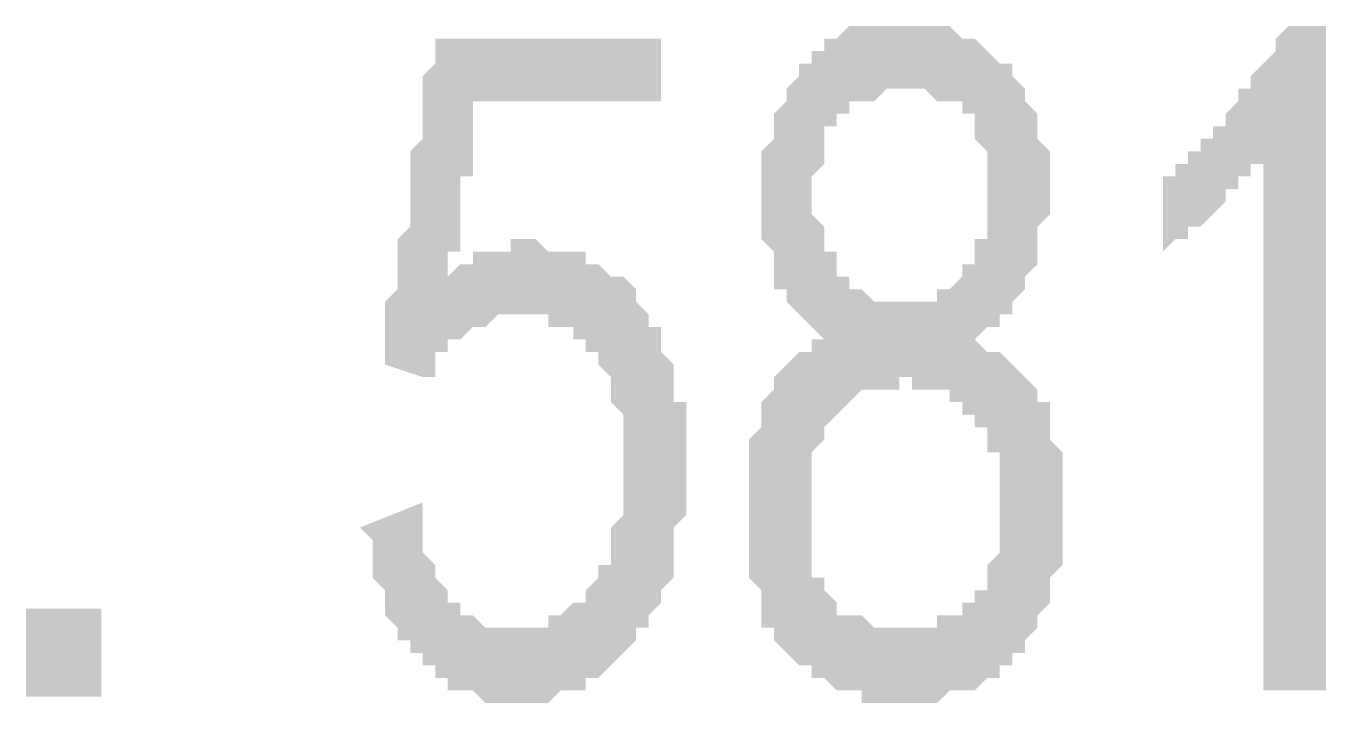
# Model space of a CAD drawing. Header units: millimetres. Extents: x 6156 to 7119, y 3162 to 3647.
# Drawn here: x 7045.82 to 7052.4, y 3540.48 to 3543.91 of the extents above; entities that cross this region are included whole.
import ezdxf

# ---------------------------------------------------------------- set-up
doc = ezdxf.new("R2010")
doc.units = ezdxf.units.MM
doc.layers.add('图层1', color=7, linetype='Continuous')

msp = doc.modelspace()

# ---------------------------------------------------------------- hatches: boundary and pattern name
at = {"layer": '图层1', "transparency": 33554559}
h = msp.add_hatch(color=256, dxfattribs=at)
h.paths.add_polyline_path([(7049.4769, 3541.4994), (7049.4769, 3541.5629), (7049.4769, 3541.6264), (7049.4769, 3541.6264), (7049.4769, 3541.6899), (7049.4769, 3541.7534), (7049.4769, 3541.8169), (7049.4769, 3541.8169), (7049.5404, 3541.8804), (7049.5404, 3541.9439), (7049.5404, 3542.0074), (7049.5404, 3542.0074), (7049.6039, 3542.0709), (7049.6039, 3542.0709), (7049.6039, 3542.1344), (7049.6674, 3542.1979), (7049.6674, 3542.1979), (7049.7309, 3542.2614), (7049.7309, 3542.2614), (7049.7944, 3542.2614), (7049.7944, 3542.3249), (7049.8579, 3542.3249), (7049.7944, 3542.3884), (7049.7944, 3542.3884), (7049.7309, 3542.4519), (7049.7309, 3542.4519), (7049.6674, 3542.5154), (7049.6674, 3542.5154), (7049.6674, 3542.5789), (7049.6039, 3542.5789), (7049.6039, 3542.6423), (7049.6039, 3542.6423), (7049.6039, 3542.7058), (7049.6039, 3542.7693), (7049.6039, 3542.7693), (7049.5404, 3542.8328), (7049.5404, 3542.8963), (7049.5404, 3542.9598), (7049.5404, 3542.9598), (7049.5404, 3543.0233), (7049.5404, 3543.0868), (7049.5404, 3543.1503), (7049.5404, 3543.2138), (7049.5404, 3543.2138), (7049.5404, 3543.2773), (7049.6039, 3543.3408), (7049.6039, 3543.3408), (7049.6039, 3543.4043), (7049.6039, 3543.4678), (7049.6039, 3543.4678), (7049.6674, 3543.5313), (7049.6674, 3543.5948), (7049.6674, 3543.5948), (7049.7309, 3543.6583), (7049.7309, 3543.6583), (7049.7309, 3543.7218), (7049.7944, 3543.7218), (7049.7944, 3543.7853), (7049.8579, 3543.7853), (7049.8579, 3543.8488), (7049.9214, 3543.8488), (7049.9214, 3543.8488), (7049.9848, 3543.9123), (7049.9848, 3543.9123), (7049.9848, 3543.9123), (7050.0483, 3543.9123), (7050.1118, 3543.9123), (7050.1118, 3543.9123), (7050.1753, 3543.9123), (7050.1753, 3543.9123), (7050.2388, 3543.9123), (7050.2388, 3543.9123), (7050.3023, 3543.9123), (7050.3023, 3543.9123), (7050.3658, 3543.9123), (7050.4293, 3543.9123), (7050.4293, 3543.9123), (7050.4928, 3543.9123), (7050.4928, 3543.9123), (7050.4928, 3543.9123), (7050.5563, 3543.8488), (7050.5563, 3543.8488), (7050.6198, 3543.8488), (7050.6198, 3543.8488), (7050.6833, 3543.7853), (7050.6833, 3543.7853), (7050.7468, 3543.7218), (7050.7468, 3543.7218), (7050.8103, 3543.7218), (7050.8103, 3543.6583), (7050.8103, 3543.6583), (7050.8738, 3543.5948), (7050.8738, 3543.5313), (7050.8738, 3543.5313), (7050.9373, 3543.4678), (7050.9373, 3543.4043), (7050.9373, 3543.4043), (7050.9373, 3543.3408), (7050.9373, 3543.3408), (7051.0008, 3543.2773), (7051.0008, 3543.2138), (7051.0008, 3543.2138), (7051.0008, 3543.1503), (7051.0008, 3543.0868), (7051.0008, 3543.0233), (7051.0008, 3542.9598), (7051.0008, 3542.9598), (7050.9373, 3542.8963), (7050.9373, 3542.8328), (7050.9373, 3542.8328), (7050.9373, 3542.7693), (7050.9373, 3542.7058), (7050.9373, 3542.7058), (7050.8738, 3542.6423), (7050.8738, 3542.5789), (7050.8738, 3542.5789), (7050.8103, 3542.5154), (7050.8103, 3542.5154), (7050.8103, 3542.4519), (7050.7468, 3542.4519), (7050.7468, 3542.3884), (7050.6833, 3542.3884), (7050.6198, 3542.3249), (7050.6198, 3542.3249), (7050.6198, 3542.3249), (7050.6198, 3542.3249), (7050.6833, 3542.2614), (7050.7468, 3542.2614), (7050.7468, 3542.2614), (7050.8103, 3542.1979), (7050.8103, 3542.1979), (7050.8738, 3542.1344), (7050.8738, 3542.1344), (7050.8738, 3542.1344), (7050.9373, 3542.0709), (7050.9373, 3542.0709), (7050.9373, 3542.0074), (7051.0008, 3542.0074), (7051.0008, 3541.9439), (7051.0008, 3541.8804), (7051.0008, 3541.8804), (7051.0008, 3541.8169), (7051.0643, 3541.7534), (7051.0643, 3541.6899), (7051.0643, 3541.6899), (7051.0643, 3541.6264), (7051.0643, 3541.5629), (7051.0643, 3541.4994), (7051.0643, 3541.4359), (7051.0643, 3541.3724), (7051.0643, 3541.3089), (7051.0643, 3541.3089), (7051.0643, 3541.2454), (7051.0643, 3541.1819), (7051.0008, 3541.1184), (7051.0008, 3541.1184), (7051.0008, 3541.0549), (7051.0008, 3541.0549), (7051.0008, 3540.9915), (7050.9373, 3540.928), (7050.9373, 3540.928), (7050.9373, 3540.8645), (7050.8738, 3540.801), (7050.8738, 3540.801), (7050.8738, 3540.7375), (7050.8738, 3540.7375), (7050.8103, 3540.7375), (7050.8103, 3540.674), (7050.7468, 3540.674), (7050.7468, 3540.6105), (7050.6833, 3540.6105), (7050.6833, 3540.6105), (7050.6198, 3540.547), (7050.6198, 3540.547), (7050.5563, 3540.547), (7050.5563, 3540.547), (7050.4928, 3540.547), (7050.4293, 3540.4835), (7050.4293, 3540.4835), (7050.3658, 3540.4835), (7050.3658, 3540.4835), (7050.3023, 3540.4835), (7050.3023, 3540.4835), (7050.2388, 3540.4835), (7050.1753, 3540.4835), (7050.1753, 3540.4835), (7050.1118, 3540.4835), (7050.0483, 3540.4835), (7050.0483, 3540.547), (7049.9848, 3540.547), (7049.9848, 3540.547), (7049.9214, 3540.547), (7049.9214, 3540.547), (7049.9214, 3540.547), (7049.8579, 3540.6105), (7049.8579, 3540.6105), (7049.7944, 3540.6105), (7049.7944, 3540.674), (7049.7309, 3540.674), (7049.7309, 3540.674), (7049.6674, 3540.7375), (7049.6674, 3540.7375), (7049.6674, 3540.7375), (7049.6039, 3540.801), (7049.6039, 3540.8645), (7049.5404, 3540.8645), (7049.5404, 3540.928), (7049.5404, 3540.9915), (7049.5404, 3540.9915), (7049.5404, 3541.0549), (7049.4769, 3541.1184), (7049.4769, 3541.1184), (7049.4769, 3541.1819), (7049.4769, 3541.2454), (7049.4769, 3541.3089), (7049.4769, 3541.3089), (7049.4769, 3541.3724), (7049.4769, 3541.4359), (7049.4769, 3541.4994), (7049.4769, 3541.4994)], flags=0)
h.paths.add_polyline_path([(7049.7944, 3541.5629), (7049.7944, 3541.4994), (7049.7944, 3541.4359), (7049.7944, 3541.3724), (7049.7944, 3541.3089), (7049.7944, 3541.3089), (7049.7944, 3541.2454), (7049.7944, 3541.1819), (7049.7944, 3541.1184), (7049.8579, 3541.1184), (7049.8579, 3541.0549), (7049.8579, 3541.0549), (7049.9214, 3540.9915), (7049.9214, 3540.9915), (7049.9214, 3540.928), (7049.9848, 3540.928), (7050.0483, 3540.928), (7050.0483, 3540.928), (7050.0483, 3540.928), (7050.1118, 3540.8645), (7050.1118, 3540.8645), (7050.1753, 3540.8645), (7050.2388, 3540.8645), (7050.2388, 3540.8645), (7050.3023, 3540.8645), (7050.3023, 3540.8645), (7050.3658, 3540.8645), (7050.4293, 3540.8645), (7050.4293, 3540.928), (7050.4928, 3540.928), (7050.4928, 3540.928), (7050.5563, 3540.928), (7050.5563, 3540.9915), (7050.6198, 3540.9915), (7050.6198, 3541.0549), (7050.6833, 3541.0549), (7050.6833, 3541.1184), (7050.6833, 3541.1819), (7050.6833, 3541.1819), (7050.7468, 3541.2454), (7050.7468, 3541.2454), (7050.7468, 3541.3089), (7050.7468, 3541.3724), (7050.7468, 3541.4359), (7050.7468, 3541.4994), (7050.7468, 3541.4994), (7050.7468, 3541.5629), (7050.7468, 3541.6264), (7050.7468, 3541.6264), (7050.7468, 3541.6899), (7050.7468, 3541.7534), (7050.6833, 3541.7534), (7050.6833, 3541.8169), (7050.6833, 3541.8804), (7050.6198, 3541.8804), (7050.6198, 3541.9439), (7050.5563, 3541.9439), (7050.5563, 3542.0074), (7050.5563, 3542.0074), (7050.4928, 3542.0074), (7050.4928, 3542.0709), (7050.4293, 3542.0709), (7050.4293, 3542.0709), (7050.3658, 3542.0709), (7050.3023, 3542.0709), (7050.3023, 3542.1344), (7050.2388, 3542.1344), (7050.2388, 3542.0709), (7050.2388, 3542.0709), (7050.1753, 3542.0709), (7050.1118, 3542.0709), (7050.1118, 3542.0709), (7050.0483, 3542.0709), (7050.0483, 3542.0709), (7049.9848, 3542.0074), (7049.9848, 3542.0074), (7049.9214, 3541.9439), (7049.9214, 3541.9439), (7049.9214, 3541.9439), (7049.8579, 3541.8804), (7049.8579, 3541.8804), (7049.8579, 3541.8169), (7049.7944, 3541.7534), (7049.7944, 3541.7534), (7049.7944, 3541.6899), (7049.7944, 3541.6264), (7049.7944, 3541.5629), (7049.7944, 3541.5629), (7049.7944, 3541.5629)], flags=0)
h.paths.add_polyline_path([(7049.7944, 3543.0868), (7049.7944, 3543.0233), (7049.7944, 3542.9598), (7049.8579, 3542.8963), (7049.8579, 3542.8963), (7049.8579, 3542.8328), (7049.8579, 3542.7693), (7049.9214, 3542.7693), (7049.9214, 3542.7058), (7049.9214, 3542.7058), (7049.9214, 3542.6423), (7049.9848, 3542.6423), (7049.9848, 3542.5789), (7050.0483, 3542.5789), (7050.0483, 3542.5789), (7050.1118, 3542.5154), (7050.1118, 3542.5154), (7050.1753, 3542.5154), (7050.1753, 3542.5154), (7050.2388, 3542.5154), (7050.3023, 3542.5154), (7050.3023, 3542.5154), (7050.3658, 3542.5154), (7050.4293, 3542.5154), (7050.4293, 3542.5789), (7050.4928, 3542.5789), (7050.4928, 3542.5789), (7050.5563, 3542.6423), (7050.5563, 3542.6423), (7050.5563, 3542.7058), (7050.5563, 3542.7058), (7050.6198, 3542.7058), (7050.6198, 3542.7693), (7050.6198, 3542.8328), (7050.6833, 3542.8328), (7050.6833, 3542.8963), (7050.6833, 3542.9598), (7050.6833, 3543.0233), (7050.6833, 3543.0233), (7050.6833, 3543.0868), (7050.6833, 3543.1503), (7050.6833, 3543.1503), (7050.6833, 3543.2138), (7050.6833, 3543.2773), (7050.6198, 3543.3408), (7050.6198, 3543.3408), (7050.6198, 3543.4043), (7050.6198, 3543.4678), (7050.5563, 3543.4678), (7050.5563, 3543.4678), (7050.5563, 3543.5313), (7050.4928, 3543.5313), (7050.4928, 3543.5313), (7050.4293, 3543.5313), (7050.3658, 3543.5948), (7050.3658, 3543.5948), (7050.3023, 3543.5948), (7050.3023, 3543.5948), (7050.2388, 3543.5948), (7050.2388, 3543.5948), (7050.1753, 3543.5948), (7050.1118, 3543.5313), (7050.1118, 3543.5313), (7050.0483, 3543.5313), (7049.9848, 3543.5313), (7049.9848, 3543.5313), (7049.9848, 3543.4678), (7049.9214, 3543.4678), (7049.9214, 3543.4043), (7049.9214, 3543.4043), (7049.8579, 3543.4043), (7049.8579, 3543.3408), (7049.8579, 3543.2773), (7049.8579, 3543.2773), (7049.8579, 3543.2138), (7049.7944, 3543.1503), (7049.7944, 3543.0868), (7049.7944, 3543.0868)], flags=0)
for points in [[(7052.0803, 3543.2774), (7052.0803, 3543.2139), (7052.0168, 3543.2139), (7052.0168, 3543.1504), (7051.9533, 3543.1504), (7051.9533, 3543.0869), (7051.8898, 3543.0869), (7051.8898, 3543.0234), (7051.8898, 3543.0234), (7051.8263, 3542.9599), (7051.8263, 3542.9599), (7051.7628, 3542.8964), (7051.7628, 3542.8964), (7051.6993, 3542.8964), (7051.6993, 3542.8329), (7051.6358, 3542.8329), (7051.5723, 3542.7694), (7051.5723, 3542.7694), (7051.5723, 3543.1504), (7051.6358, 3543.1504), (7051.6358, 3543.2139), (7051.6993, 3543.2139), (7051.6993, 3543.2774), (7051.7628, 3543.2774), (7051.7628, 3543.3409), (7051.8263, 3543.3409), (7051.8263, 3543.4044), (7051.8898, 3543.4044), (7051.8898, 3543.4679), (7051.8898, 3543.4679), (7051.9533, 3543.5314), (7051.9533, 3543.5949), (7052.0168, 3543.5949), (7052.0168, 3543.6584), (7052.0168, 3543.6584), (7052.0803, 3543.7219), (7052.0803, 3543.7219), (7052.1438, 3543.7854), (7052.1438, 3543.8489), (7052.1438, 3543.8489), (7052.2073, 3543.9124), (7052.2073, 3543.9124), (7052.3978, 3543.9124), (7052.3978, 3540.5471), (7052.0803, 3540.5471)], [(7047.8259, 3541.4994), (7047.8259, 3541.4359), (7047.8259, 3541.3724), (7047.8259, 3541.3089), (7047.8259, 3541.2454), (7047.8894, 3541.1819), (7047.8894, 3541.1819), (7047.8894, 3541.1184), (7047.9529, 3541.0549), (7047.9529, 3541.0549), (7047.9529, 3540.9915), (7048.0164, 3540.9915), (7048.0164, 3540.928), (7048.0164, 3540.928), (7048.0799, 3540.928), (7048.0799, 3540.928), (7048.1434, 3540.8645), (7048.1434, 3540.8645), (7048.2069, 3540.8645), (7048.2069, 3540.8645), (7048.2704, 3540.8645), (7048.3339, 3540.8645), (7048.3339, 3540.8645), (7048.3974, 3540.8645), (7048.3974, 3540.8645), (7048.4609, 3540.8645), (7048.4609, 3540.928), (7048.5244, 3540.928), (7048.5244, 3540.928), (7048.5879, 3540.9915), (7048.5879, 3540.9915), (7048.6514, 3540.9915), (7048.6514, 3541.0549), (7048.6514, 3541.0549), (7048.7149, 3541.1184), (7048.7149, 3541.1819), (7048.7784, 3541.1819), (7048.7784, 3541.2454), (7048.7784, 3541.3089), (7048.7784, 3541.3089), (7048.7784, 3541.3089), (7048.7784, 3541.3724), (7048.8419, 3541.4359), (7048.8419, 3541.4994), (7048.8419, 3541.4994), (7048.8419, 3541.5629), (7048.8419, 3541.6264), (7048.8419, 3541.6899), (7048.8419, 3541.7534), (7048.8419, 3541.7534), (7048.8419, 3541.8169), (7048.8419, 3541.8804), (7048.8419, 3541.8804), (7048.8419, 3541.9439), (7048.7784, 3542.0074), (7048.7784, 3542.0709), (7048.7784, 3542.0709), (7048.7784, 3542.1344), (7048.7149, 3542.1979), (7048.7149, 3542.1979), (7048.7149, 3542.1979), (7048.7149, 3542.2614), (7048.6514, 3542.2614), (7048.6514, 3542.3249), (7048.5879, 3542.3249), (7048.5879, 3542.3884), (7048.5244, 3542.3884), (7048.5244, 3542.3884), (7048.4609, 3542.3884), (7048.4609, 3542.4519), (7048.3974, 3542.4519), (7048.3974, 3542.4519), (7048.3339, 3542.4519), (7048.3339, 3542.4519), (7048.2704, 3542.4519), (7048.2069, 3542.4519), (7048.2069, 3542.4519), (7048.1434, 3542.3884), (7048.1434, 3542.3884), (7048.0799, 3542.3884), (7048.0799, 3542.3884), (7048.0164, 3542.3249), (7048.0164, 3542.3249), (7047.9529, 3542.3249), (7047.9529, 3542.2614), (7047.8894, 3542.2614), (7047.8894, 3542.1979), (7047.8894, 3542.1344), (7047.8259, 3542.1344), (7047.6355, 3542.1979), (7047.6355, 3542.1979), (7047.6355, 3542.1979), (7047.6355, 3542.1979), (7047.6355, 3542.1979), (7047.6355, 3542.2614), (7047.6355, 3542.2614), (7047.6355, 3542.2614), (7047.6355, 3542.3249), (7047.6355, 3542.3249), (7047.6355, 3542.3884), (7047.6355, 3542.3884), (7047.6355, 3542.4519), (7047.6355, 3542.4519), (7047.6355, 3542.5154), (7047.6989, 3542.5789), (7047.6989, 3542.5789), (7047.6989, 3542.6423), (7047.6989, 3542.7058), (7047.6989, 3542.7693), (7047.6989, 3542.8328), (7047.6989, 3542.8328), (7047.7624, 3542.8963), (7047.7624, 3542.9598), (7047.7624, 3543.0233), (7047.7624, 3543.0868), (7047.7624, 3543.2138), (7047.7624, 3543.2773), (7047.8259, 3543.3408), (7047.8259, 3543.4043), (7047.8259, 3543.4678), (7047.8259, 3543.5948), (7047.8259, 3543.6583), (7047.8894, 3543.7218), (7047.8894, 3543.8488), (7047.8894, 3543.8488), (7049.0324, 3543.8488), (7049.0324, 3543.5313), (7048.0799, 3543.5313), (7048.0799, 3543.4678), (7048.0799, 3543.4043), (7048.0799, 3543.3408), (7048.0799, 3543.2773), (7048.0799, 3543.2138), (7048.0799, 3543.1503), (7048.0164, 3543.1503), (7048.0164, 3543.0868), (7048.0164, 3543.0233), (7048.0164, 3542.9598), (7048.0164, 3542.9598), (7048.0164, 3542.8963), (7048.0164, 3542.8328), (7048.0164, 3542.7693), (7047.9529, 3542.7693), (7047.9529, 3542.7058), (7047.9529, 3542.7058), (7047.9529, 3542.6423), (7048.0164, 3542.7058), (7048.0164, 3542.7058), (7048.0799, 3542.7058), (7048.0799, 3542.7693), (7048.1434, 3542.7693), (7048.2069, 3542.7693), (7048.2069, 3542.7693), (7048.2704, 3542.7693), (7048.2704, 3542.8328), (7048.3339, 3542.8328), (7048.3339, 3542.8328), (7048.3974, 3542.8328), (7048.3974, 3542.8328), (7048.4609, 3542.7693), (7048.4609, 3542.7693), (7048.5244, 3542.7693), (7048.5879, 3542.7693), (7048.5879, 3542.7693), (7048.6514, 3542.7693), (7048.6514, 3542.7058), (7048.7149, 3542.7058), (7048.7149, 3542.7058), (7048.7149, 3542.7058), (7048.7784, 3542.6423), (7048.8419, 3542.6423), (7048.8419, 3542.6423), (7048.9054, 3542.5789), (7048.9054, 3542.5789), (7048.9054, 3542.5154), (7048.9689, 3542.4519), (7048.9689, 3542.4519), (7048.9689, 3542.3884), (7049.0324, 3542.3884), (7049.0324, 3542.3249), (7049.0324, 3542.3249), (7049.0324, 3542.2614), (7049.0959, 3542.1979), (7049.0959, 3542.1344), (7049.0959, 3542.1344), (7049.0959, 3542.0709), (7049.0959, 3542.0074), (7049.0959, 3542.0074), (7049.1594, 3542.0074), (7049.1594, 3541.9439), (7049.1594, 3541.8804), (7049.1594, 3541.8169), (7049.1594, 3541.7534), (7049.1594, 3541.7534), (7049.1594, 3541.6899), (7049.1594, 3541.6264), (7049.1594, 3541.6264), (7049.1594, 3541.5629), (7049.1594, 3541.4994), (7049.1594, 3541.4359), (7049.1594, 3541.4359), (7049.0959, 3541.3724), (7049.0959, 3541.3089), (7049.0959, 3541.2454), (7049.0959, 3541.2454), (7049.0959, 3541.1819), (7049.0959, 3541.1184), (7049.0324, 3541.0549), (7049.0324, 3541.0549), (7049.0324, 3540.9915), (7048.9689, 3540.928), (7048.9689, 3540.928), (7048.9689, 3540.8645), (7048.9054, 3540.8645), (7048.9054, 3540.801), (7048.9054, 3540.801), (7048.9054, 3540.801), (7048.8419, 3540.7375), (7048.8419, 3540.7375), (7048.7784, 3540.674), (7048.7784, 3540.674), (7048.7149, 3540.6105), (7048.7149, 3540.6105), (7048.6514, 3540.6105), (7048.6514, 3540.547), (7048.5879, 3540.547), (7048.5879, 3540.547), (7048.5244, 3540.547), (7048.4609, 3540.4835), (7048.4609, 3540.4835), (7048.3974, 3540.4835), (7048.3974, 3540.4835), (7048.3339, 3540.4835), (7048.2704, 3540.4835), (7048.2704, 3540.4835), (7048.2069, 3540.4835), (7048.2069, 3540.4835), (7048.1434, 3540.4835), (7048.1434, 3540.4835), (7048.0799, 3540.547), (7048.0164, 3540.547), (7048.0164, 3540.547), (7047.9529, 3540.547), (7047.9529, 3540.6105), (7047.8894, 3540.6105), (7047.8894, 3540.674), (7047.8259, 3540.674), (7047.8259, 3540.674), (7047.8259, 3540.7375), (7047.7624, 3540.7375), (7047.7624, 3540.7375), (7047.7624, 3540.801), (7047.6989, 3540.801), (7047.6989, 3540.8645), (7047.6989, 3540.8645), (7047.6355, 3540.928), (7047.6355, 3540.9915), (7047.6355, 3540.9915), (7047.6355, 3541.0549), (7047.572, 3541.1184), (7047.572, 3541.1819), (7047.572, 3541.1819), (7047.572, 3541.2454), (7047.572, 3541.3089), (7047.5085, 3541.3724)]]:
    msp.add_hatch(color=256, dxfattribs=at).paths.add_polyline_path(points)

# ---------------------------------------------------------------- linework, layer by layer
at = {"layer": '图层1', "lineweight": -3, "transparency": 33554559}
msp.add_solid([(7046.199, 3540.516), (7045.818, 3540.516), (7046.199, 3540.9605), (7045.818, 3540.9605)], dxfattribs=at)

doc.saveas('drawing.dxf')
